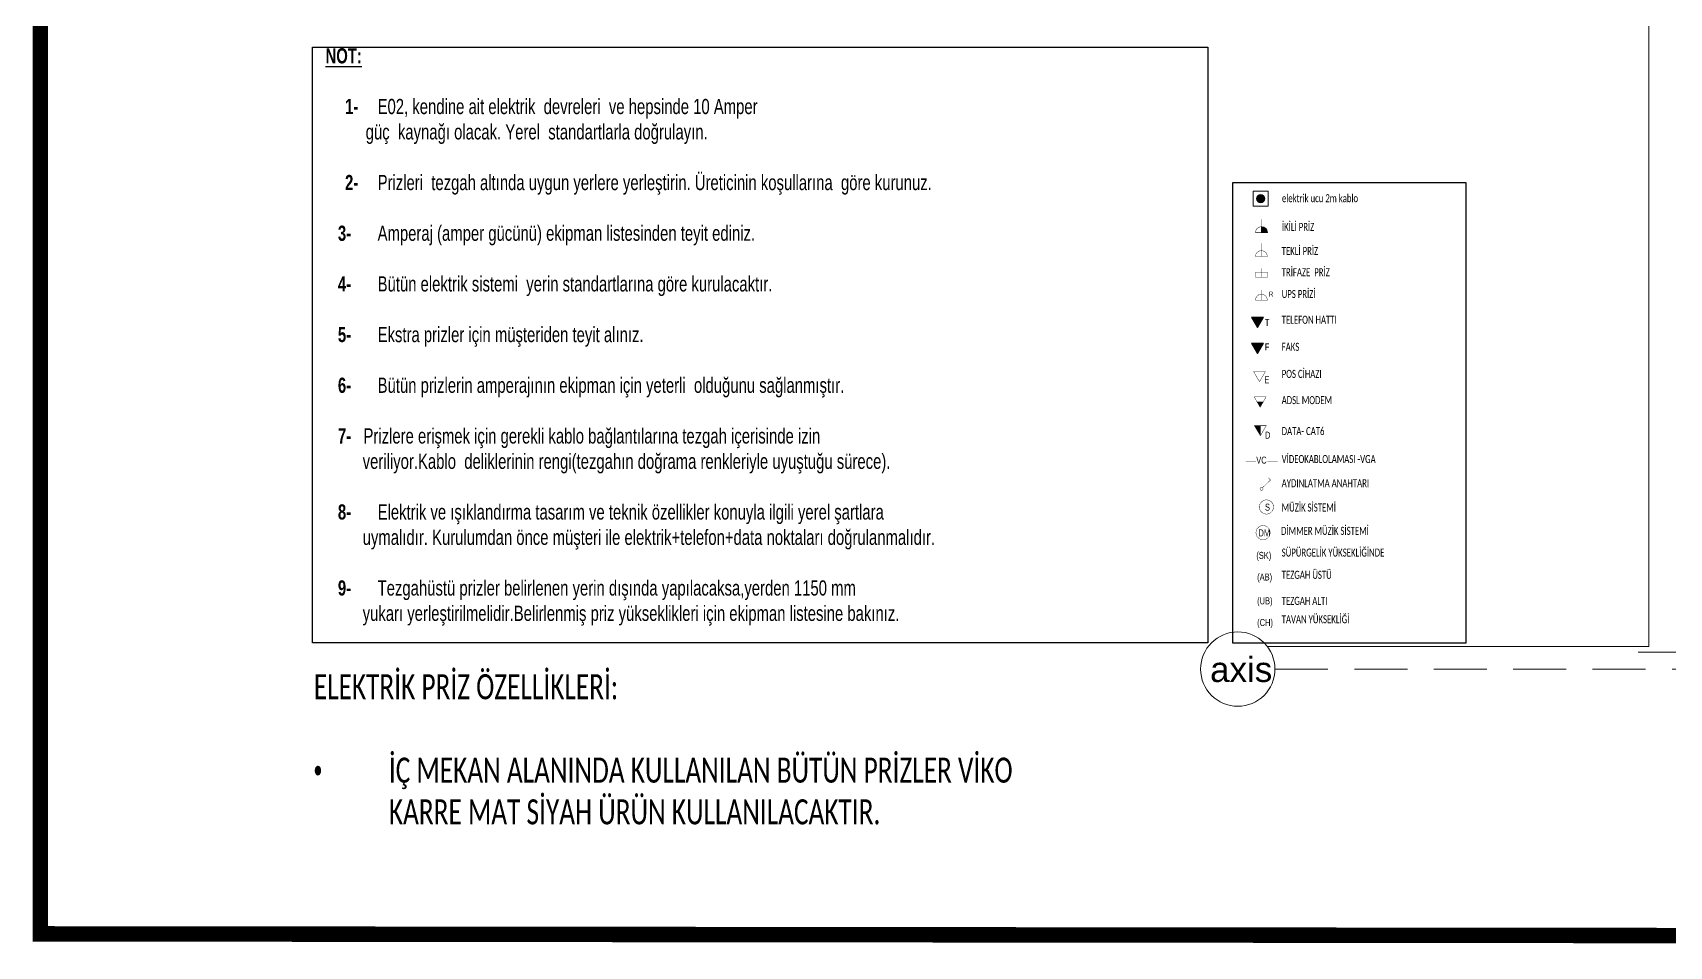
# Model space of a CAD drawing. Header units: millimetres. Extents: x -24 to 530668, y -246875 to -2983.
# Drawn here: x 263378 to 265341, y -120810 to -119714 of the extents above; entities that cross this region are included whole.
import ezdxf
from ezdxf.enums import TextEntityAlignment as Align

# ---------------------------------------------------------------- set-up
doc = ezdxf.new("R2010")
doc.units = ezdxf.units.MM
doc.linetypes.add('DASHED2', pattern=[9.525, 6.35, -3.175])
doc.layers.get('0').update_dxf_attribs({"lineweight": 20})
for name, color, linetype, lineweight in [('elektrik yazı', 1, 'Continuous', 25), ('T_elektrik', 10, 'Continuous', 9), ('t_tarama', 253, 'Continuous', 5), ('ölçü', 251, 'Continuous', 5)]:
    doc.layers.add(name, color=color, linetype=linetype, lineweight=lineweight)
doc.styles.add('txt_tur_1', font='arial.ttf', dxfattribs={"height": 1.5})
doc.styles.add('Ölçü50', font='calibri.ttf', dxfattribs={"width": 0.7})

# ---------------------------------------------------------------- blocks, each defined once
blk = doc.blocks.new('NEW')
at = {"layer": 't_tarama'}
blk.add_line((272715, -116890.1, -17966.8), (270590.1, -116890.1, -17966.8), dxfattribs=at)
at = {"layer": 't_tarama', "linetype": 'DASHED2', "ltscale": 10}
blk.add_line((270154.6, -116910.6, -17966.2), (272884.3, -116910.6, -17966.2), dxfattribs=at)
at = {"layer": 't_tarama', "elevation": 0}
blk.add_lwpolyline([(270208.5, -115999.4), (270603.1, -115999.4), (270603.1, -116883.6), (270145.5, -116883.6)], dxfattribs=at)
at = {"layer": 't_tarama'}
blk.add_circle((270110, -116910.6, -17966.2), 44.6, dxfattribs=at)
at = {"layer": 't_tarama', "style": 'txt_tur_1'}
for tag, p in [('19S', (270127.4, -114276.1, -17966.2)), ('20T', (270114, -115101.1, -17966.2)), ('21U', (270114, -116087.1, -17966.2)), ('22V', (270114, -116926.1, -17966.2))]:
    blk.add_attdef(tag, text='', height=30, dxfattribs=at).set_placement(p, align=Align.CENTER)
blk = doc.blocks.new('İKİLİ PRİZ')
at = {"layer": 'T_elektrik'}
for points in [[(6426.1, -7865.5), (6426.1, -7866), (6428.5, -7866)], [(6426.1, -7866), (6426.1, -7867.2), (6430.4, -7867.2)], [(6426.1, -7866), (6428.5, -7866), (6430.4, -7867.2)], [(6426.1, -7867.2), (6426.1, -7869.1), (6431.6, -7869.1)], [(6426.1, -7867.2), (6430.4, -7867.2), (6431.6, -7869.1)], [(6426.1, -7869.1), (6426.1, -7871.5), (6432.1, -7871.5)], [(6426.1, -7869.1), (6431.6, -7869.1), (6432.1, -7871.5)]]:
    blk.add_hatch(color=256, dxfattribs=at).paths.add_polyline_path(points)
at = {"layer": 'T_elektrik', "lineweight": 18, "const_width": 0.4}
for points in [[(6432.1, -7871.5), (6431.6, -7869.1), (6430.4, -7867.2), (6428.5, -7866), (6426.1, -7865.5), (6423.8, -7866), (6421.9, -7867.2), (6420.6, -7869.1), (6420.2, -7871.5)], [(6426.1, -7858.3), (6426.1, -7871.5)], [(6420.2, -7871.5), (6432.1, -7871.5)]]:
    blk.add_lwpolyline(points, dxfattribs=at)
at = {"layer": 'T_elektrik', "lineweight": 0}
for points in [[(6426.1, -7865.5), (6426.1, -7866), (6428.5, -7866)], [(6426.1, -7866), (6426.1, -7867.2), (6430.4, -7867.2)], [(6426.1, -7866), (6428.5, -7866), (6430.4, -7867.2)], [(6426.1, -7867.2), (6426.1, -7869.1), (6431.6, -7869.1)], [(6426.1, -7867.2), (6430.4, -7867.2), (6431.6, -7869.1)], [(6426.1, -7869.1), (6426.1, -7871.5), (6432.1, -7871.5)], [(6426.1, -7869.1), (6431.6, -7869.1), (6432.1, -7871.5)]]:
    blk.add_lwpolyline(points, dxfattribs=at)
blk.add_open_spline([(6426.1, -7871.5), (6426.1, -7871.5), (6432.1, -7871.5), (6432.1, -7871.5), (6432.1, -7871.5), (6426.1, -7871.5), (6426.1, -7871.5)], degree=3, knots=[0, 0, 0, 0, 1, 1, 1, 2, 2, 2, 2], dxfattribs=at)
blk = doc.blocks.new('TEKLİ PRİZ')
at = {"layer": 'T_elektrik', "lineweight": 18, "const_width": 0.4}
for points in [[(6432.1, -7886.1), (6431.6, -7883.7), (6430.4, -7881.8), (6428.5, -7880.6), (6426.1, -7880.1), (6423.8, -7880.6), (6421.9, -7881.8), (6420.6, -7883.7), (6420.2, -7886.1), (6432.1, -7886.1)], [(6426.1, -7872.7), (6426.1, -7886.1)]]:
    blk.add_lwpolyline(points, dxfattribs=at)
blk = doc.blocks.new('TOPRAKLI PRİZ')
at = {"layer": 'T_elektrik', "lineweight": 18, "const_width": 0.4}
for points in [[(6420.2, -7900.5), (6432.1, -7900.5), (6432.1, -7895.4), (6420.2, -7895.4), (6420.2, -7900.5)], [(6426.1, -7900.5), (6426.1, -7891.6)]]:
    blk.add_lwpolyline(points, dxfattribs=at)
blk = doc.blocks.new('UPS PRİZİ')
at = {"layer": 'T_elektrik', "lineweight": 18, "const_width": 0.4}
for points in [[(6432.1, -7917.8), (6431.6, -7915.7), (6430.4, -7913.8), (6428.5, -7912.3), (6426.1, -7911.9), (6423.8, -7912.3), (6421.9, -7913.8), (6420.6, -7915.7), (6420.2, -7917.8), (6432.1, -7917.8)], [(6426.1, -7907.7), (6426.1, -7917.8)]]:
    blk.add_lwpolyline(points, dxfattribs=at)
at = {"layer": 'T_elektrik', "lineweight": 18, "insert": (6433.6, -7909.3), "char_height": 5, "width": 4.353, "attachment_point": 1, "style": 'Ölçü50'}
blk.add_mtext('{\\fArial|b0|i0|c162|p34;R}', dxfattribs=at)
blk = doc.blocks.new('TELEFON')
at = {"layer": 'T_elektrik'}
blk.add_hatch(color=256, dxfattribs=at).paths.add_polyline_path([(6416.4, -7928.2), (6428.3, -7928.2), (6422.3, -7938.6)])
at = {"layer": 'T_elektrik', "lineweight": 0}
blk.add_lwpolyline([(6416.4, -7928.2), (6428.3, -7928.2), (6422.3, -7938.6)], dxfattribs=at)
at = {"layer": 'T_elektrik', "lineweight": 18}
blk.add_lwpolyline([(6422.3, -7938.6), (6416.4, -7928.2), (6428.3, -7928.2), (6422.3, -7938.6)], dxfattribs=at)
at = {"layer": 'T_elektrik', "lineweight": 18, "insert": (6429.6, -7929.9), "char_height": 7, "width": 4.353, "attachment_point": 1, "style": 'Ölçü50'}
blk.add_mtext('{\\fArial|b0|i0|c162|p34;T}', dxfattribs=at)
blk = doc.blocks.new('FAKS')
at = {"layer": 'T_elektrik'}
blk.add_hatch(color=256, dxfattribs=at).paths.add_polyline_path([(6416.4, -7946.2), (6428.3, -7946.2), (6422.3, -7956.5)])
at = {"layer": 'T_elektrik', "lineweight": 0}
blk.add_lwpolyline([(6416.4, -7946.2), (6428.3, -7946.2), (6422.3, -7956.5)], dxfattribs=at)
at = {"layer": 'T_elektrik', "lineweight": 18}
blk.add_lwpolyline([(6422.3, -7956.5), (6416.4, -7946.2), (6428.3, -7946.2), (6422.3, -7956.5)], dxfattribs=at)
at = {"layer": 'T_elektrik', "lineweight": 18, "insert": (6429.6, -7946.5), "char_height": 7, "width": 4.353, "attachment_point": 1, "style": 'Ölçü50'}
blk.add_mtext('{\\fArial|b0|i0|c162|p34;F}', dxfattribs=at)
blk = doc.blocks.new('POS CİHAZI')
at = {"layer": 'T_elektrik', "lineweight": 18, "const_width": 0.4}
blk.add_lwpolyline([(6424.2, -7977.1), (6418.3, -7966.9), (6430.2, -7966.9), (6424.2, -7977.1)], dxfattribs=at)
at = {"layer": 'T_elektrik', "lineweight": 18, "insert": (6429.2, -7971.7), "char_height": 7, "width": 4.353, "attachment_point": 1, "style": 'Ölçü50'}
blk.add_mtext('{\\fArial|b0|i0|c162|p34;E}', dxfattribs=at)
blk = doc.blocks.new('ADSL')
at = {"layer": 'T_elektrik', "lineweight": 18}
blk.add_hatch(color=256, dxfattribs=at).paths.add_polyline_path([(6421.9, -7993.4), (6427.8, -7993.4), (6424.9, -7998.5)])
at = {"layer": 'T_elektrik', "lineweight": 18, "const_width": 0.4}
for points in [[(6424.9, -7998.5), (6418.9, -7988.1), (6430.8, -7988.1), (6424.9, -7998.5), (6421.9, -7993.4)], [(6424.9, -7998.5), (6427.8, -7993.4), (6421.9, -7993.4)], [(6421.9, -7993.4), (6427.8, -7993.4), (6424.9, -7998.5)]]:
    blk.add_lwpolyline(points, dxfattribs=at)
at = {"layer": 'T_elektrik', "lineweight": 18}
blk.add_open_spline([(6421.9, -7993.4), (6421.9, -7993.4), (6427.8, -7993.4), (6427.8, -7993.4), (6427.8, -7993.4), (6421.9, -7993.4), (6421.9, -7993.4)], degree=3, knots=[0, 0, 0, 0, 1, 1, 1, 2, 2, 2, 2], dxfattribs=at)
blk = doc.blocks.new('DATA')
at = {"layer": 'T_elektrik', "lineweight": 18}
blk.add_hatch(color=256, dxfattribs=at).paths.add_polyline_path([(6419.1, -8016.9), (6425.1, -8016.9), (6425.1, -8027)])
at = {"layer": 'T_elektrik', "lineweight": 18, "const_width": 0.4}
for points in [[(6425.1, -8027), (6419.1, -8016.9), (6431, -8016.9), (6425.1, -8027), (6419.1, -8016.9)], [(6425.1, -8027), (6425.1, -8016.9), (6419.1, -8016.9)], [(6419.1, -8016.9), (6425.1, -8016.9), (6425.1, -8027)]]:
    blk.add_lwpolyline(points, dxfattribs=at)
at = {"layer": 'T_elektrik', "lineweight": 18}
blk.add_open_spline([(6419.1, -8016.9), (6419.1, -8016.9), (6425.1, -8016.9), (6425.1, -8016.9), (6425.1, -8016.9), (6419.1, -8016.9), (6419.1, -8016.9)], degree=3, knots=[0, 0, 0, 0, 1, 1, 1, 2, 2, 2, 2], dxfattribs=at)
at = {"layer": 'T_elektrik', "lineweight": 18, "insert": (6429.7, -8022.9), "char_height": 7, "width": 4.353, "attachment_point": 1, "style": 'Ölçü50'}
blk.add_mtext('{\\fArial|b0|i0|c162|p34;D}', dxfattribs=at)
blk = doc.blocks.new('VİDEO KABLO')
at = {"layer": 'T_elektrik', "lineweight": 18, "const_width": 0.4}
for points in [[(6420.6, -8044.8), (6410.3, -8044.8)], [(6442.4, -8044.8), (6431.9, -8044.8)]]:
    blk.add_lwpolyline(points, dxfattribs=at)
at = {"layer": 'T_elektrik', "lineweight": 18, "insert": (6421, -8040.2), "char_height": 7, "width": 4.353, "attachment_point": 1, "style": 'Ölçü50'}
blk.add_mtext('{\\fArial|b0|i0|c162|p34;VC}', dxfattribs=at)
blk = doc.blocks.new('ANAHTAR')
at = {"layer": 'T_elektrik', "lineweight": 18, "const_width": 0.4}
for points in [[(6427.4, -8068.7), (6435.2, -8061.1)], [(6432.7, -8058.8), (6435.2, -8061.1)], [(6427.8, -8070), (6427.4, -8068.7), (6426.3, -8068.3), (6425.1, -8068.7), (6424.7, -8070), (6425.1, -8071.1), (6426.3, -8071.7), (6427.4, -8071.1), (6427.8, -8070)]]:
    blk.add_lwpolyline(points, dxfattribs=at)
blk = doc.blocks.new('MÜZİK SİSTEMİ')
at = {"layer": 'T_elektrik', "lineweight": 18, "const_width": 0.4}
blk.add_lwpolyline([(6438.2, -8084.2), (6438, -8082.1), (6436.9, -8080), (6435.4, -8078.5), (6433.3, -8077.4), (6431.2, -8077), (6428.9, -8077.4), (6427, -8078.5), (6425.3, -8080), (6424.4, -8082.1), (6424, -8084.2), (6424.4, -8086.3), (6425.3, -8088.4), (6427, -8089.9), (6428.9, -8091), (6431.2, -8091.4), (6433.3, -8091), (6435.4, -8089.9), (6436.9, -8088.4), (6438, -8086.3), (6438.2, -8084.2)], dxfattribs=at)
at = {"layer": 'T_elektrik', "lineweight": 18, "insert": (6429.7, -8080.9), "char_height": 7, "width": 4.353, "attachment_point": 1, "style": 'Ölçü50'}
blk.add_mtext('{\\fArial|b0|i0|c162|p34;S}', dxfattribs=at)
blk = doc.blocks.new('A$C53525628')
at = {"layer": 'T_elektrik'}
h = blk.add_hatch(color=256, dxfattribs=at)
edge = h.paths.add_edge_path()
edge.add_arc((7.5, 7.5), 4.17, 0, 360)
blk.add_lwpolyline([(0, 0), (15, 0), (15, 15), (0, 15)], close=True, dxfattribs=at)
blk.add_circle((7.5, 7.5), 4.17, dxfattribs=at)
blk = doc.blocks.new('A$C72AA319E')
at = {"layer": 'T_elektrik', "lineweight": 18, "const_width": 0.4}
blk.add_lwpolyline([(14.4, 7.4), (14.2, 9.5), (13.1, 11.6), (11.6, 13.1), (9.5, 14.2), (7.4, 14.6), (5.1, 14.2), (3.2, 13.1), (1.5, 11.6), (0.6, 9.5), (0.2, 7.4), (0.6, 5.3), (1.5, 3.2), (3.2, 1.7), (5.1, 0.6), (7.4, 0.2), (9.5, 0.6), (11.6, 1.7), (13.1, 3.2), (14.2, 5.3), (14.4, 7.4)], dxfattribs=at)
at = {"layer": 'T_elektrik', "lineweight": 18, "insert": (2.8, 10.7), "char_height": 7, "width": 4.353, "attachment_point": 1, "style": 'Ölçü50'}
blk.add_mtext('{\\fArial|b0|i0|c162|p34;DM}', dxfattribs=at)
blk = doc.blocks.new('elektrik sd')
at = {"layer": 'elektrik yazı', "elevation": 0}
blk.add_lwpolyline([(263820.98, -119747.15), (264895.01, -119747.15), (264895.01, -120461.88), (263820.98, -120461.88)], close=True, dxfattribs=at)
at = {"layer": 'elektrik yazı'}
blk.add_lwpolyline([(264924.62, -120461.88), (265204.78, -120461.88), (265204.78, -119909.89), (264924.62, -119909.89), (264924.62, -120461.88)], dxfattribs=at)
for name, p, xscale, yscale, zscale in [('A$C53525628', (264949.23, -119938.04, 0), 1.200431435293277, 1.200431435293277, 1.200431435293277), ('İKİLİ PRİZ', (257247.77, -110523.99, 0), 1.2, 1.2, 1.2), ('TEKLİ PRİZ', (257247.77, -110535.21, 0), 1.2, 1.2, 1.2), ('TOPRAKLI PRİZ', (257247.77, -110542.7, 0), 1.2, 1.2, 1.2), ('UPS PRİZİ', (257247.77, -110549.24, 0), 1.2, 1.2, 1.2), ('TELEFON', (257247.77, -110557.38, 0), 1.2, 1.2, 1.2), ('FAKS', (257247.77, -110566.84, 0), 1.2, 1.2, 1.2), ('POS CİHAZI', (257247.77, -110575.99, 0), 1.2, 1.2, 1.2), ('ADSL', (257247.77, -110580.98, 0), 1.2, 1.2, 1.2), ('DATA', (257247.77, -110580.98, 0), 1.2, 1.2, 1.2), ('VİDEO KABLO', (257247.77, -110590.13, 0), 1.2, 1.2, 1.2), ('ANAHTAR', (257247.77, -110593.05, 0), 1.2, 1.2, 1.2), ('MÜZİK SİSTEMİ', (257247.77, -110597.73, 0), 1.2, 1.2, 1.2), ('A$C72AA319E', (264952.27, -120338.46, 0), 1.2, 1.2, 1.2)]:
    blk.add_blockref(name, p, dxfattribs=dict(at, xscale=xscale, yscale=yscale, zscale=zscale))
at = {"layer": 'elektrik yazı', "attachment_point": 1, "style": 'Ölçü50'}
for s, insert, char_height, width in [('{\\fArial|b1|i0|c162|p34;\\H1.1667x;\\LNOT:\\P\\pi-23.438,l46.875;\\l\\P1- ^I\\fArial|b0|i0|c162|p34;E02, kendine ait elektrik  devreleri  ve hepsinde 10 Amper \\P     güç  kaynağı olacak. Yerel  standartlarla doğrulayın.\\P\\P\\fArial|b1|i0|c162|p34;2-  ^I\\fArial|b0|i0|c162|p34;Prizleri  tezgah altında uygun yerlere yerleştirin. Üreticinin koşullarına  göre kurunuz.\\P\\P\\pi0,l0;\\fArial|b1|i0|c162|p34;   3-^I\\fArial|b0|i0|c162|p34;Amperaj (amper gücünü) ekipman listesinden teyit ediniz.\\P\\P\\fArial|b1|i0|c162|p34;   4-^I\\fArial|b0|i0|c162|p34;Bütün elektrik sistemi  yerin standartlarına göre kurulacaktır.\\P\\P\\fArial|b1|i0|c162|p34;   5-^I\\fArial|b0|i0|c162|p34;Ekstra prizler için müşteriden teyit alınız.\\P\\P\\fArial|b1|i0|c162|p34;   6-^I\\fArial|b0|i0|c162|p34;Bütün prizlerin amperajının ekipman için yeterli  olduğunu sağlanmıştır.\\P\\P\\fArial|b1|i0|c162|p34;   7-   \\fArial|b0|i0|c162|p34;Prizlere erişmek için gerekli kablo bağlantılarına tezgah içerisinde izin\\P         veriliyor.Kablo  deliklerinin rengi(tezgahın doğrama renkleriyle uyuştuğu sürece).\\P\\P\\fArial|b1|i0|c162|p34;   8-^I\\fArial|b0|i0|c162|p34;Elektrik ve ışıklandırma tasarım ve teknik özellikler konuyla ilgili yerel şartlara \\P         uymalıdır. Kurulumdan önce müşteri ile elektrik+telefon+data noktaları doğrulanmalıdır.\\P\\P\\fArial|b1|i0|c162|p34;   9-^I\\fArial|b0|i0|c162|p34;Tezgahüstü prizler belirlenen yerin dışında yapılacaksa,yerden 1150 mm \\P         yukarı yerleştirilmelidir.Belirlenmiş priz yükseklikleri için ekipman listesine bakınız.}', (263836.5, -119748.6, 0), 15.625, 1169.5096), ('elektrik ucu 2m kablo', (264983.76, -119923.67, 0), 9.6, 158.4076), ('İKİLİ PRİZ ', (264983.76, -119958.04, 0), 9.6, 115.1131), ('TEKLİ PRİZ', (264983.47, -119986.93, 0), 9.6, 88.0375), ('TRİFAZE  PRİZ', (264983.47, -120012.4, 0), 9.6, 136.4059), ('UPS PRİZİ', (264983.47, -120038.54, 0), 9.6, 88.0375), ('TELEFON HATTI', (264983.47, -120069.47, 0), 9.6, 138.0455), ('FAKS', (264983.47, -120101.87, 0), 9.6, 88.0375), ('POS CİHAZI', (264983.47, -120134.35, 0), 9.6, 88.0375), ('ADSL MODEM', (264983.47, -120165.83, 0), 9.6, 126.2582), ('DATA- CAT6', (264983.47, -120202.93, 0), 9.6, 88.0375), ('VİDEOKABLOLAMASI -VGA', (264983.47, -120236.48, 0), 9.6, 195.5897), ('AYDINLATMA ANAHTARI', (264983.47, -120265.42, 0), 9.6, 183.7026), ('MÜZİK SİSTEMİ', (264983.47, -120294.59, 0), 9.6, 143.1223), ('DİMMER MÜZİK SİSTEMİ', (264982.74, -120322.61, 0), 9.6, 143.1223), ('SÜPÜRGELİK YÜKSEKLİĞİNDE', (264983.47, -120348.62, 0), 9.6, 219.364), ('TEZGAH ÜSTÜ', (264983.47, -120375.32, 0), 9.6, 143.1223), ('TEZGAH ALTI', (264983.47, -120406.53, 0), 9.6, 143.1223), ('TAVAN YÜKSEKLİĞİ', (264983.47, -120428.6, 0), 9.6, 143.1223)]:
    blk.add_mtext(s, dxfattribs=dict(at, insert=insert, char_height=char_height, width=width))
at = {"layer": 'elektrik yazı', "lineweight": 18, "char_height": 8.4, "width": 5.2235, "attachment_point": 1, "style": 'Ölçü50'}
for s, insert in [('{\\fArial|b0|i0|c162|p34;(SK)}', (264953.06, -120352.6, 0)), ('{\\fArial|b0|i0|c162|p34;(AB)}', (264954.04, -120378.54, 0)), ('{\\fArial|b0|i0|c162|p34;(UB)}', (264954.04, -120407.06, 0)), ('{\\fArial|b0|i0|c162|p34;(CH)}', (264954.04, -120433.06, 0))]:
    blk.add_mtext(s, dxfattribs=dict(at, insert=insert))
at = {"layer": 'elektrik yazı', "color": 2, "insert": (263822.5, -120499.34, 0), "char_height": 30, "attachment_point": 1, "style": 'Ölçü50'}
blk.add_mtext_dynamic_manual_height_columns('ELEKTRİK PRİZ ÖZELLİKLERİ:\\P\\P\\pi-90,l90,t90;{\\fSymbol|b0|i0|c2|p18;·^I}İÇ MEKAN ALANINDA KULLANILAN BÜTÜN PRİZLER VİKO KARRE MAT SİYAH ÜRÜN KULLANILACAKTIR.', width=918.7522, gutter_width=12.5, heights=[0], dxfattribs=at)

msp = doc.modelspace()

# ---------------------------------------------------------------- linework, layer by layer
at = {"color": 252, "const_width": 18.492}
msp.add_lwpolyline([(263386.94, -120795.106), (263386.94, -116971.666), (268784.252, -116977.279), (268784.252, -120800.72)], close=True, dxfattribs=at)

# ---------------------------------------------------------------- block references
at = {"layer": 'ölçü', "color": 2}
ref = msp.add_blockref('NEW', (-5286.767, -3566.99, 0.261), dxfattribs=at)
ref.add_attrib('22V', 'axis', dxfattribs={"layer": 't_tarama', "height": 30, "style": 'txt_tur_1'}).set_placement((264827.248, -120493.045, -17965.931), align=Align.CENTER)
msp.add_blockref('elektrik sd', (-107.597, 15.586, 0.261), dxfattribs=at)

doc.saveas('drawing.dxf')
